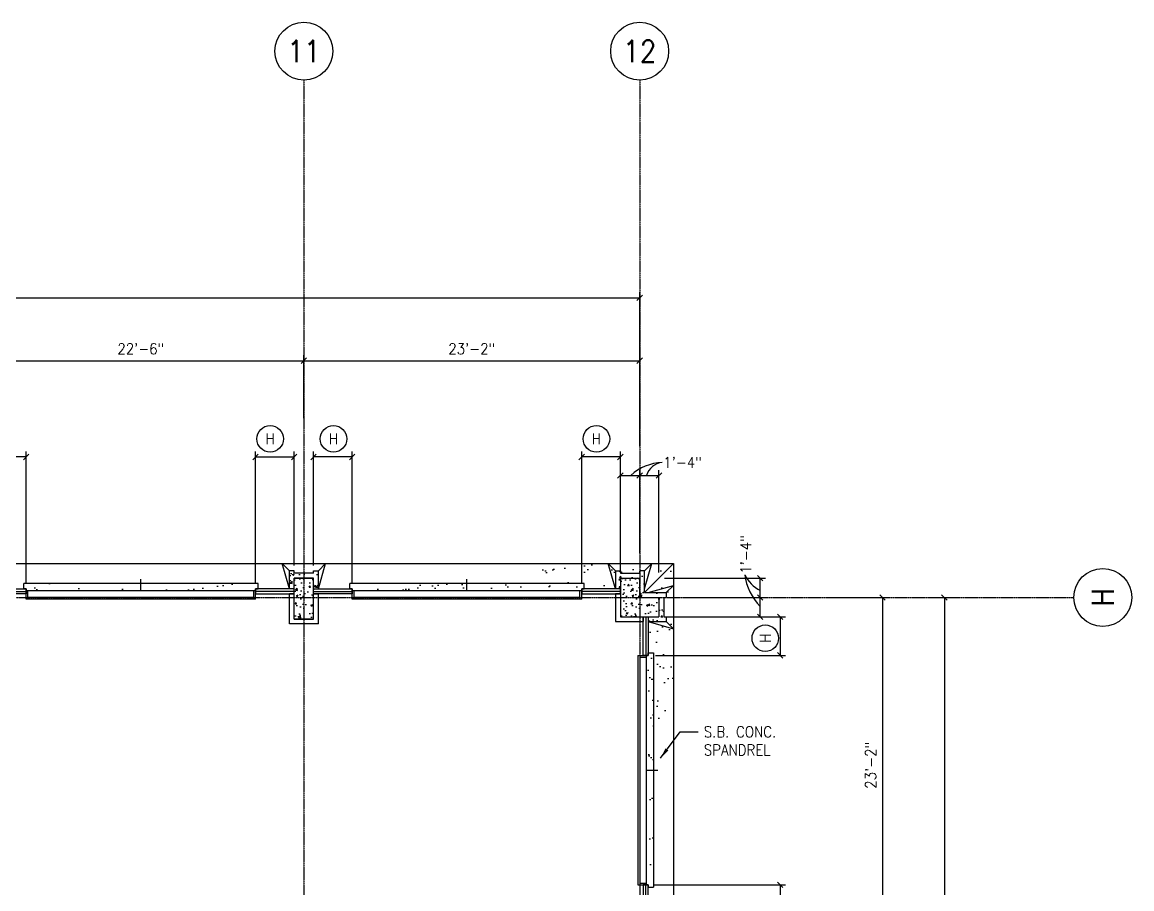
# Model space of a CAD drawing. Header units: inches. Extents: x 388 to 4053, y 352 to 2882.
# Drawn here: x 3134 to 4053, y 2164 to 2882 of the extents above; entities that cross this region are included whole.
import ezdxf
from ezdxf.enums import TextEntityAlignment as Align

# ---------------------------------------------------------------- set-up
doc = ezdxf.new("R2010")
doc.units = ezdxf.units.IN
doc.header["$LTSCALE"] = 0.5
doc.header["$MEASUREMENT"] = 0
doc.linetypes.add('CENTER', pattern=[3.25, 2.5, -0.25, 0.25, -0.25])
for name, color, linetype in [('A-ANNO-DIMS', 7, 'Continuous'), ('A-ANNO-NOTE', 7, 'Continuous'), ('A-ANNO-TEXT', 7, 'Continuous'), ('A-COLS', 2, 'Continuous'), ('A-COLS-PATT', 8, 'Continuous'), ('A-FLOR-LEVL', 2, 'Continuous'), ('A-FLOR-PATT', 8, 'Continuous'), ('A-GLAZ', 3, 'Continuous'), ('A-GLAZ-IDEN', 7, 'Continuous'), ('A-GRID', 8, 'CENTER'), ('A-GRID-IDEN', 7, 'Continuous'), ('A-WALL', 2, 'Continuous'), ('A-WALL-PATT', 8, 'Continuous')]:
    doc.layers.add(name, color=color, linetype=linetype)
doc.styles.add('ROMANS', font='romans.shx', dxfattribs={"width": 0.9})
doc.dimstyles.new('DIM96', dxfattribs={"dimscale": 96, "dimtxt": 0.09375, "dimasz": 0.046875, "dimexe": 0.046875, "dimexo": 0.046875, "dimgap": 0.046875, "dimtad": 1, "dimdec": 4, "dimzin": 3, "dimdsep": 46, "dimlunit": 4, "dimtxsty": 'ROMANS', "dimblk": 'OBLIQUE', "dimcen": 0.046875, "dimaunit": 1, "dimazin": 0, "dimtfac": 0.7, "dimtdec": 4, "dimtofl": 0, "dimtmove": 2, "dimatfit": 3, "dimldrblk": 'OBLIQUE', "dimfxl": 0, "dimfrac": 1, "dimtolj": 1, "dimtzin": 0, "dimarcsym": 0})
doc.dimstyles.new('LD96', dxfattribs={"dimscale": 96, "dimtxt": 0.09375, "dimasz": 0.09375, "dimexe": 0.046875, "dimexo": 0.046875, "dimgap": 0.046875, "dimtad": 0, "dimdec": 4, "dimzin": 3, "dimdsep": 46, "dimlunit": 4, "dimtxsty": 'ROMANS', "dimcen": 0.046875, "dimaunit": 1, "dimadec": 0, "dimazin": 0, "dimtfac": 0.7, "dimtdec": 4, "dimtofl": 0, "dimtmove": 2, "dimatfit": 3, "dimfxl": 0, "dimfrac": 1, "dimtolj": 1, "dimtzin": 0, "dimarcsym": 0})
pattern_1 = [(37.5, (8.345, 1.141), (-0.56694, 17.341414), [0, -13.68, 0, -15.3, 0, -14.625]), (7.5, (8.345, 1.141), (15.92799, 25.39931), [0, -7.38, 0, -12.33, 0, -4.725]), (327.5, (-2.725, 1.141), (28.027277, 0.05093), [0, -4.5, 0, -16.2, 0, -21.15]), (317.5, (-2.725, 1.141), (27.05514, 7.89908), [0, -2.25, 0, -10.62, 0, -12.15])]
pattern_2 = [(50, (10.395, 0), (14.345204, -1.255043), [1.5, -16.5]), (355, (10.395, 0), (-2.775027, 15.043843), [1.2, -13.2]), (100.4514, (11.59, -0.105), (11.570188, 13.78879), [1.274804, -14.02284]), (46.1842, (10.395, 4), (21.34482, -3.31038), [2.25, -24.75]), (96.6356, (12.173, 3.724), (18.69325, 19.48236), [1.91221, -21.03426]), (351.1842, (10.395, 4), (18.69324, 19.48237), [1.8, -19.8]), (21, (12.395, 3), (11.93814, -8.052378), [1.5, -16.5]), (326, (12.395, 3), (4.866307, 14.503), [1.2, -13.2]), (71.4514, (13.39, 2.329), (16.804453, 6.45061), [1.274804, -14.02284]), (37.5, (10.3947, 0), (0.243197, 6.657877), [0, -13.04, 0, -13.4, 0, -13.25]), (7.5, (10.395, 0), (5.261391, 7.888234), [0, -7.64, 0, -12.74, 0, -5.05]), (327.5, (5.9347, 0), (10.676449, -0.4510974), [0, -5, 0, -15.6, 0, -20.7]), (317.5, (3.935, 0), (11.663723, 2.0021), [0, -6.5, 0, -10.36, 0, -14.7])]

# ---------------------------------------------------------------- blocks, each defined once
blk = doc.blocks.new('_Oblique')
at = {"color": 0, "lineweight": -2}
blk.add_line((-0.5, -0.5), (0.5, 0.5), dxfattribs=at)
blk = doc.blocks.new('*D2')
at = {"layer": 'A-ANNO-DIMS', "color": 0, "lineweight": -2}
for p, q in [((659.08, 2615.5), (659.08, 2657.96)), ((3645.08, 2530.14), (3645.08, 2657.96)), ((659.08, 2653.46), (3645.08, 2653.46))]:
    blk.add_line(p, q, dxfattribs=at)
at = {"layer": 'Defpoints', "color": 0}
for p in [(3645.08, 2653.46), (659.08, 2611), (3645.08, 2525.64)]:
    blk.add_point(p, dxfattribs=at)
at = {"layer": 'A-ANNO-DIMS', "color": 0, "lineweight": -2, "xscale": 4.5, "yscale": 4.5, "zscale": 4.5, "rotation": 180}
blk.add_blockref('_Oblique', (659.08, 2653.46), dxfattribs=at)
at = {"layer": 'A-ANNO-DIMS', "color": 0, "lineweight": -2, "xscale": 4.5, "yscale": 4.5, "zscale": 4.5}
blk.add_blockref('_Oblique', (3645.08, 2653.46), dxfattribs=at)
at = {"layer": 'A-ANNO-DIMS', "color": 0, "insert": (2152.08, 2663.31), "char_height": 9, "attachment_point": 5, "style": 'ROMANS'}
blk.add_mtext('\\A1;248\'-10"', dxfattribs=at)
blk = doc.blocks.new('*D12')
at = {"layer": 'A-ANNO-DIMS', "color": 0, "lineweight": -2}
for p, q in [((3097.08, 2548.7), (3097.08, 2605.8)), ((3097.08, 2601.3), (3367.08, 2601.3)), ((3367.08, 2553.7), (3367.08, 2605.8))]:
    blk.add_line(p, q, dxfattribs=at)
at = {"layer": 'Defpoints', "color": 0}
for p in [(3367.08, 2601.3), (3367.08, 2549.2), (3097.08, 2544.2)]:
    blk.add_point(p, dxfattribs=at)
at = {"layer": 'A-ANNO-DIMS', "color": 0, "lineweight": -2, "xscale": 4.5, "yscale": 4.5, "zscale": 4.5, "rotation": 180}
blk.add_blockref('_Oblique', (3097.08, 2601.3), dxfattribs=at)
at = {"layer": 'A-ANNO-DIMS', "color": 0, "lineweight": -2, "xscale": 4.5, "yscale": 4.5, "zscale": 4.5}
blk.add_blockref('_Oblique', (3367.08, 2601.3), dxfattribs=at)
at = {"layer": 'A-ANNO-DIMS', "color": 0, "insert": (3232.08, 2611.16), "char_height": 9, "attachment_point": 5, "style": 'ROMANS'}
blk.add_mtext('\\A1;22\'-6"', dxfattribs=at)
blk = doc.blocks.new('*D13')
at = {"layer": 'A-ANNO-DIMS', "color": 0, "lineweight": -2}
for p, q in [((3367.08, 2553.7), (3367.08, 2605.8)), ((3367.08, 2601.3), (3645.08, 2601.3)), ((3645.08, 2534.64), (3645.08, 2605.8))]:
    blk.add_line(p, q, dxfattribs=at)
at = {"layer": 'Defpoints', "color": 0}
for p in [(3645.08, 2601.3), (3367.08, 2549.2), (3645.08, 2530.14)]:
    blk.add_point(p, dxfattribs=at)
at = {"layer": 'A-ANNO-DIMS', "color": 0, "lineweight": -2, "xscale": 4.5, "yscale": 4.5, "zscale": 4.5, "rotation": 180}
blk.add_blockref('_Oblique', (3367.08, 2601.3), dxfattribs=at)
at = {"layer": 'A-ANNO-DIMS', "color": 0, "lineweight": -2, "xscale": 4.5, "yscale": 4.5, "zscale": 4.5}
blk.add_blockref('_Oblique', (3645.08, 2601.3), dxfattribs=at)
at = {"layer": 'A-ANNO-DIMS', "color": 0, "insert": (3506.08, 2611.16), "char_height": 9, "attachment_point": 5, "style": 'ROMANS'}
blk.add_mtext('\\A1;23\'-2"', dxfattribs=at)
blk = doc.blocks.new('*D14')
at = {"layer": 'A-ANNO-DIMS', "color": 0, "lineweight": -2}
for p, q in [((3884.94, 2405.28), (3901.83, 2405.28)), ((3897.33, 2405.28), (3897.33, 499.28)), ((3799.01, 499.28), (3901.83, 499.28))]:
    blk.add_line(p, q, dxfattribs=at)
at = {"layer": 'Defpoints', "color": 0}
for p in [(3880.44, 2405.28), (3794.51, 499.28), (3897.33, 499.28)]:
    blk.add_point(p, dxfattribs=at)
at = {"layer": 'A-ANNO-DIMS', "color": 0, "lineweight": -2, "xscale": 4.5, "yscale": 4.5, "zscale": 4.5}
for p, rotation in [((3897.33, 2405.28), 90), ((3897.33, 499.28), 270)]:
    blk.add_blockref('_Oblique', p, dxfattribs=dict(at, rotation=rotation))
at = {"layer": 'A-ANNO-DIMS', "color": 0, "insert": (3887.47, 1452.28), "char_height": 9, "attachment_point": 5, "rotation": 90, "style": 'ROMANS'}
blk.add_mtext('\\A1;158\'-10"', dxfattribs=at)
blk = doc.blocks.new('*D15')
at = {"layer": 'A-ANNO-DIMS', "color": 0, "lineweight": -2}
for p, q in [((3805.66, 2405.28), (3850.67, 2405.28)), ((3846.17, 2405.28), (3846.17, 2127.28)), ((3801.9, 2127.28), (3850.67, 2127.28))]:
    blk.add_line(p, q, dxfattribs=at)
at = {"layer": 'Defpoints', "color": 0}
for p in [(3801.16, 2405.28), (3797.4, 2127.28), (3846.17, 2127.28)]:
    blk.add_point(p, dxfattribs=at)
at = {"layer": 'A-ANNO-DIMS', "color": 0, "lineweight": -2, "xscale": 4.5, "yscale": 4.5, "zscale": 4.5}
for p, rotation in [((3846.17, 2405.28), 90), ((3846.17, 2127.28), 270)]:
    blk.add_blockref('_Oblique', p, dxfattribs=dict(at, rotation=rotation))
at = {"layer": 'A-ANNO-DIMS', "color": 0, "insert": (3836.32, 2266.28), "char_height": 9, "attachment_point": 5, "rotation": 90, "style": 'ROMANS'}
blk.add_mtext('\\A1;23\'-2"', dxfattribs=at)
blk = doc.blocks.new('GLAZ1')
for p, q in [((0, 0), (-4, 0)), ((-4, 0), (-4, -32)), ((-2, -32), (-2, 0)), ((0, -32), (0, 0)), ((-4, -32), (0, -32))]:
    blk.add_line(p, q)
blk = doc.blocks.new('IDENM1')
blk.add_circle((0, 0), 0.1146)
at = {"style": 'ROMANS', "width": 0.9}
blk.add_attdef('#', text='', height=0.0938, dxfattribs=at).set_placement((0, 0), align=Align.MIDDLE)
blk = doc.blocks.new('*D90')
at = {"layer": 'A-GLAZ-IDEN', "color": 0, "lineweight": -2}
for p, q in [((3597.08, 2416.78), (3597.08, 2526.08)), ((3629.08, 2521.58), (3597.08, 2521.58)), ((3629.08, 2452.82), (3629.08, 2526.08))]:
    blk.add_line(p, q, dxfattribs=at)
at = {"layer": 'Defpoints', "color": 0}
for p in [(3597.08, 2521.58), (3629.08, 2448.32), (3597.08, 2412.28)]:
    blk.add_point(p, dxfattribs=at)
at = {"layer": 'A-GLAZ-IDEN', "color": 0, "lineweight": -2, "xscale": 4.5, "yscale": 4.5, "zscale": 4.5, "rotation": 180}
blk.add_blockref('_Oblique', (3597.08, 2521.58), dxfattribs=at)
at = {"layer": 'A-GLAZ-IDEN', "color": 0, "lineweight": -2, "xscale": 4.5, "yscale": 4.5, "zscale": 4.5}
blk.add_blockref('_Oblique', (3629.08, 2521.58), dxfattribs=at)
blk = doc.blocks.new('*D91')
at = {"layer": 'A-GLAZ-IDEN', "color": 0, "lineweight": -2}
for p, q in [((3375.08, 2431.78), (3375.08, 2526.08)), ((3407.08, 2521.58), (3375.08, 2521.58)), ((3407.08, 2416.78), (3407.08, 2526.08))]:
    blk.add_line(p, q, dxfattribs=at)
at = {"layer": 'Defpoints', "color": 0}
for p in [(3375.08, 2521.58), (3375.08, 2427.28), (3407.08, 2412.28)]:
    blk.add_point(p, dxfattribs=at)
at = {"layer": 'A-GLAZ-IDEN', "color": 0, "lineweight": -2, "xscale": 4.5, "yscale": 4.5, "zscale": 4.5, "rotation": 180}
blk.add_blockref('_Oblique', (3375.08, 2521.58), dxfattribs=at)
at = {"layer": 'A-GLAZ-IDEN', "color": 0, "lineweight": -2, "xscale": 4.5, "yscale": 4.5, "zscale": 4.5}
blk.add_blockref('_Oblique', (3407.08, 2521.58), dxfattribs=at)
blk = doc.blocks.new('*D92')
at = {"layer": 'A-GLAZ-IDEN', "color": 0, "lineweight": -2}
for p, q in [((3327.08, 2416.78), (3327.08, 2526.08)), ((3327.08, 2521.58), (3359.08, 2521.58)), ((3359.08, 2431.78), (3359.08, 2526.08))]:
    blk.add_line(p, q, dxfattribs=at)
at = {"layer": 'Defpoints', "color": 0}
for p in [(3359.08, 2521.58), (3359.08, 2427.28), (3327.08, 2412.28)]:
    blk.add_point(p, dxfattribs=at)
at = {"layer": 'A-GLAZ-IDEN', "color": 0, "lineweight": -2, "xscale": 4.5, "yscale": 4.5, "zscale": 4.5, "rotation": 180}
blk.add_blockref('_Oblique', (3327.08, 2521.58), dxfattribs=at)
at = {"layer": 'A-GLAZ-IDEN', "color": 0, "lineweight": -2, "xscale": 4.5, "yscale": 4.5, "zscale": 4.5}
blk.add_blockref('_Oblique', (3359.08, 2521.58), dxfattribs=at)
blk = doc.blocks.new('*D93')
at = {"layer": 'A-GLAZ-IDEN', "color": 0, "lineweight": -2}
for p, q in [((3105.08, 2431.78), (3105.08, 2526.08)), ((3137.08, 2521.58), (3105.08, 2521.58)), ((3137.08, 2416.78), (3137.08, 2526.08))]:
    blk.add_line(p, q, dxfattribs=at)
at = {"layer": 'Defpoints', "color": 0}
for p in [(3105.08, 2521.58), (3105.08, 2427.28), (3137.08, 2412.28)]:
    blk.add_point(p, dxfattribs=at)
at = {"layer": 'A-GLAZ-IDEN', "color": 0, "lineweight": -2, "xscale": 4.5, "yscale": 4.5, "zscale": 4.5, "rotation": 180}
blk.add_blockref('_Oblique', (3105.08, 2521.58), dxfattribs=at)
at = {"layer": 'A-GLAZ-IDEN', "color": 0, "lineweight": -2, "xscale": 4.5, "yscale": 4.5, "zscale": 4.5}
blk.add_blockref('_Oblique', (3137.08, 2521.58), dxfattribs=at)
blk = doc.blocks.new('*D98')
at = {"layer": 'A-GLAZ-IDEN', "color": 0, "lineweight": -2}
for p, q in [((3692.63, 2389.28), (3765.89, 2389.28)), ((3761.39, 2389.28), (3761.39, 2357.28)), ((3658.08, 2357.28), (3765.89, 2357.28))]:
    blk.add_line(p, q, dxfattribs=at)
at = {"layer": 'Defpoints', "color": 0}
for p in [(3688.13, 2389.28), (3653.58, 2357.28), (3761.39, 2357.28)]:
    blk.add_point(p, dxfattribs=at)
at = {"layer": 'A-GLAZ-IDEN', "color": 0, "lineweight": -2, "xscale": 4.5, "yscale": 4.5, "zscale": 4.5}
for p, rotation in [((3761.39, 2389.28), 90), ((3761.39, 2357.28), 270)]:
    blk.add_blockref('_Oblique', p, dxfattribs=dict(at, rotation=rotation))
blk = doc.blocks.new('*D99')
at = {"layer": 'A-GLAZ-IDEN', "color": 0, "lineweight": -2}
for p, q in [((3656.58, 2167.28), (3765.89, 2167.28)), ((3761.39, 2167.28), (3761.39, 2135.28)), ((3671.68, 2135.28), (3765.89, 2135.28))]:
    blk.add_line(p, q, dxfattribs=at)
at = {"layer": 'Defpoints', "color": 0}
for p in [(3652.08, 2167.28), (3667.18, 2135.28), (3761.39, 2135.28)]:
    blk.add_point(p, dxfattribs=at)
at = {"layer": 'A-GLAZ-IDEN', "color": 0, "lineweight": -2, "xscale": 4.5, "yscale": 4.5, "zscale": 4.5}
for p, rotation in [((3761.39, 2167.28), 90), ((3761.39, 2135.28), 270)]:
    blk.add_blockref('_Oblique', p, dxfattribs=dict(at, rotation=rotation))
blk = doc.blocks.new('*D108')
at = {"layer": 'A-ANNO-DIMS', "color": 0, "lineweight": -2}
for p, q in [((3629.08, 2425.78), (3629.08, 2510.75)), ((3645.08, 2441.82), (3645.08, 2510.75)), ((3629.08, 2506.25), (3645.08, 2506.25))]:
    blk.add_line(p, q, dxfattribs=at)
at = {"layer": 'Defpoints', "color": 0}
for p in [(3645.08, 2506.25), (3645.08, 2437.32), (3629.08, 2421.28)]:
    blk.add_point(p, dxfattribs=at)
at = {"layer": 'A-ANNO-DIMS', "color": 0, "lineweight": -2, "xscale": 4.5, "yscale": 4.5, "zscale": 4.5, "rotation": 180}
blk.add_blockref('_Oblique', (3629.08, 2506.25), dxfattribs=at)
at = {"layer": 'A-ANNO-DIMS', "color": 0, "lineweight": -2, "xscale": 4.5, "yscale": 4.5, "zscale": 4.5}
blk.add_blockref('_Oblique', (3645.08, 2506.25), dxfattribs=at)
blk = doc.blocks.new('*D109')
at = {"layer": 'A-ANNO-DIMS', "color": 0, "lineweight": -2}
for p, q in [((3645.08, 2441.82), (3645.08, 2510.75)), ((3661.08, 2425.78), (3661.08, 2510.75)), ((3645.08, 2506.25), (3661.08, 2506.25))]:
    blk.add_line(p, q, dxfattribs=at)
at = {"layer": 'Defpoints', "color": 0}
for p in [(3661.08, 2506.25), (3645.08, 2437.32), (3661.08, 2421.28)]:
    blk.add_point(p, dxfattribs=at)
at = {"layer": 'A-ANNO-DIMS', "color": 0, "lineweight": -2, "xscale": 4.5, "yscale": 4.5, "zscale": 4.5, "rotation": 180}
blk.add_blockref('_Oblique', (3645.08, 2506.25), dxfattribs=at)
at = {"layer": 'A-ANNO-DIMS', "color": 0, "lineweight": -2, "xscale": 4.5, "yscale": 4.5, "zscale": 4.5}
blk.add_blockref('_Oblique', (3661.08, 2506.25), dxfattribs=at)
at = {"layer": 'A-ANNO-DIMS', "color": 0, "insert": (3680.62, 2517.05), "char_height": 9, "attachment_point": 5, "style": 'ROMANS'}
blk.add_mtext('\\A1;1\'-4"', dxfattribs=at)
blk = doc.blocks.new('*D110')
at = {"layer": 'A-ANNO-DIMS', "color": 0, "lineweight": -2}
for p, q in [((3681.63, 2405.28), (3749.4, 2405.28)), ((3744.9, 2389.28), (3744.9, 2405.28)), ((3665.58, 2389.28), (3749.4, 2389.28))]:
    blk.add_line(p, q, dxfattribs=at)
at = {"layer": 'Defpoints', "color": 0}
for p in [(3677.13, 2405.28), (3744.9, 2405.28), (3661.08, 2389.28)]:
    blk.add_point(p, dxfattribs=at)
at = {"layer": 'A-ANNO-DIMS', "color": 0, "lineweight": -2, "xscale": 4.5, "yscale": 4.5, "zscale": 4.5}
for p, rotation in [((3744.9, 2405.28), 90), ((3744.9, 2389.28), 270)]:
    blk.add_blockref('_Oblique', p, dxfattribs=dict(at, rotation=rotation))
blk = doc.blocks.new('*D111')
at = {"layer": 'A-ANNO-DIMS', "color": 0, "lineweight": -2}
for p, q in [((3665.58, 2421.28), (3749.4, 2421.28)), ((3744.9, 2405.28), (3744.9, 2421.28)), ((3681.63, 2405.28), (3749.4, 2405.28))]:
    blk.add_line(p, q, dxfattribs=at)
at = {"layer": 'Defpoints', "color": 0}
for p in [(3661.08, 2421.28), (3744.9, 2421.28), (3677.13, 2405.28)]:
    blk.add_point(p, dxfattribs=at)
at = {"layer": 'A-ANNO-DIMS', "color": 0, "lineweight": -2, "xscale": 4.5, "yscale": 4.5, "zscale": 4.5}
for p, rotation in [((3744.9, 2421.28), 90), ((3744.9, 2405.28), 270)]:
    blk.add_blockref('_Oblique', p, dxfattribs=dict(at, rotation=rotation))
at = {"layer": 'A-ANNO-DIMS', "color": 0, "insert": (3732.94, 2440.81), "char_height": 9, "attachment_point": 5, "rotation": 90, "style": 'ROMANS'}
blk.add_mtext('\\A1;1\'-4"', dxfattribs=at)
blk = doc.blocks.new('LEVEL')
for p, q in [((-12, 0), (-18, 6)), ((-12, -15), (-18, 6)), ((12, 0), (18, 6)), ((12, -15), (18, 6))]:
    blk.add_line(p, q)
blk = doc.blocks.new('TEXT')
blk.add_line((0, 0), (0, 9.5))
blk = doc.blocks.new('IDEN1')
blk.add_circle((0, 0), 0.25)
at = {"style": 'ROMANS', "width": 0.9}
blk.add_attdef('#', text='', height=0.1875, dxfattribs=at).set_placement((0, 0), align=Align.MIDDLE_CENTER)
blk = doc.blocks.new('4')
for p, q in [((-8, -18), (-8, 16)), ((8, 16), (-8, 16)), ((8, -18), (8, 16)), ((8, -18), (-8, -18))]:
    blk.add_line(p, q)
blk = doc.blocks.new('3')
for p, q in [((-16, 16), (0, 16)), ((-16, 16), (-16, -16)), ((0, 0), (0, 16)), ((0, 0), (16, 0)), ((16, 0), (16, -16)), ((-16, -16), (16, -16))]:
    blk.add_line(p, q)

msp = doc.modelspace()

# ---------------------------------------------------------------- hatches: boundary and pattern name
at = {"layer": 'A-COLS-PATT'}
h = msp.add_hatch(dxfattribs=at)
h.set_pattern_fill('AR-CONC', color=256, scale=2, style=0)
h.set_pattern_definition([(50, (2400.299, 26.945), (14.345204, -1.255043), [1.5, -16.5]), (355, (2400.299, 26.945), (-2.77503, 15.04384), [1.2, -13.2]), (100.4514, (2401.495, 26.841), (11.57019, 13.78879), [1.2748, -14.02284]), (46.1842, (2400.3, 30.945), (21.34482, -3.31038), [2.25, -24.75]), (96.6356, (2402.078, 30.67), (18.69325, 19.48236), [1.9122, -21.03426]), (351.1842, (2400.3, 30.945), (18.69324, 19.48237), [1.8, -19.8]), (21, (2402.299, 29.945), (11.93814, -8.05238), [1.5, -16.5]), (326, (2402.299, 29.945), (4.86631, 14.503), [1.2, -13.2]), (71.4514, (2403.294, 29.274), (16.80445, 6.45061), [1.2748, -14.02284]), (37.5, (2400.299, 26.9454), (0.243197, 6.657877), [0, -13.04, 0, -13.4, 0, -13.25]), (7.5, (2400.299, 26.9454), (5.26139, 7.888234), [0, -7.64, 0, -12.74, 0, -5.05]), (327.5, (2395.839, 26.9454), (10.676449, -0.451097), [0, -5, 0, -15.6, 0, -20.7]), (317.5, (2393.839, 26.945), (11.663723, 2.0021), [0, -6.5, 0, -10.36, 0, -14.7])])
h.paths.add_polyline_path([(3375.08318, 2421.27553), (3359.08318, 2421.27553), (3359.08318, 2387.27553), (3375.08318, 2387.27553)])
h = msp.add_hatch(dxfattribs=at)
h.set_pattern_fill('AR-CONC', color=256, scale=2, style=0)
h.set_pattern_definition([(50, (2678.299, 26.945), (14.345204, -1.255043), [1.5, -16.5]), (355, (2678.299, 26.945), (-2.77503, 15.04384), [1.2, -13.2]), (100.4514, (2679.495, 26.841), (11.57019, 13.78879), [1.2748, -14.02284]), (46.1842, (2678.3, 30.945), (21.34482, -3.31038), [2.25, -24.75]), (96.6356, (2680.078, 30.67), (18.69325, 19.48236), [1.9122, -21.03426]), (351.1842, (2678.3, 30.945), (18.69324, 19.48237), [1.8, -19.8]), (21, (2680.299, 29.945), (11.93814, -8.05238), [1.5, -16.5]), (326, (2680.299, 29.945), (4.86631, 14.503), [1.2, -13.2]), (71.4514, (2681.294, 29.274), (16.80445, 6.45061), [1.2748, -14.02284]), (37.5, (2678.299, 26.9454), (0.243197, 6.657877), [0, -13.04, 0, -13.4, 0, -13.25]), (7.5, (2678.299, 26.9454), (5.26139, 7.888234), [0, -7.64, 0, -12.74, 0, -5.05]), (327.5, (2673.839, 26.9454), (10.676449, -0.451097), [0, -5, 0, -15.6, 0, -20.7]), (317.5, (2671.839, 26.945), (11.663723, 2.0021), [0, -6.5, 0, -10.36, 0, -14.7])])
h.paths.add_polyline_path([(3645.08318, 2421.27553), (3629.08318, 2421.27553), (3629.08318, 2389.27553), (3661.08318, 2389.27553), (3661.08318, 2405.27553), (3645.08318, 2405.27553)])
at = {"layer": 'A-FLOR-PATT'}
h = msp.add_hatch(dxfattribs=at)
h.set_pattern_fill('AR-SAND', color=256, scale=12, style=0)
h.set_pattern_definition([(37.5, (6.485, 1.141), (-0.75592, 23.121885), [0, -18.24, 0, -20.4, 0, -19.5]), (7.5, (6.485, 1.14), (21.23732, 33.86575), [0, -9.84, 0, -16.44, 0, -6.3]), (327.5, (-8.275, 1.141), (37.3697, 0.06791), [0, -6, 0, -21.6, 0, -28.2]), (317.5, (-8.275, 1.14), (36.07352, 10.5321), [0, -3, 0, -14.16, 0, -16.2])])
h.paths.add_polyline_path([(3619.08318, 2433.27553), (3556.26766, 2433.27553), (3556.26766, 2416.77553), (3599.08318, 2416.77553), (3599.08318, 2412.27553), (3625.08318, 2412.27553)])
h.paths.add_polyline_path([(3619.08318, 2433.27553), (3625.08318, 2412.27553), (3625.08318, 2427.27553)])
h.paths.add_polyline_path([(3655.08318, 2433.27553), (3619.08318, 2433.27553), (3625.08318, 2427.27553), (3629.08318, 2427.27553), (3629.08318, 2425.27553), (3645.08318, 2425.27553), (3645.08318, 2427.27553), (3649.08318, 2427.27553)])
h.paths.add_polyline_path([(3655.08318, 2433.27553), (3649.08318, 2427.27553), (3649.08318, 2412.27553)])
h.paths.add_polyline_path([(3673.08318, 2433.27553), (3655.08318, 2433.27553), (3649.08318, 2412.27553), (3649.08318, 2409.27553)])
h.paths.add_polyline_path([(3673.08318, 2433.27553), (3649.08318, 2409.27553), (3652.08318, 2409.27553), (3673.08318, 2415.27553)], flags=16)
h.paths.add_polyline_path([(3673.08318, 2415.27553), (3652.08318, 2409.27553), (3667.08318, 2409.27553)])
h.paths.add_polyline_path([(3673.08318, 2415.27553), (3667.08318, 2409.27553), (3667.08318, 2405.27553), (3665.08318, 2405.27553), (3665.08318, 2389.27553), (3667.08318, 2389.27553), (3667.08318, 2385.27553), (3673.08318, 2379.27553)])
h.paths.add_polyline_path([(3673.08318, 2379.27553), (3652.08318, 2385.27553), (3652.08318, 2359.27553), (3656.58318, 2359.27553), (3656.58318, 2302.41937), (3673.08318, 2302.41937)])
h.paths.add_polyline_path([(3667.08318, 2385.27553), (3652.08318, 2385.27553), (3673.08318, 2379.27553)])
at = {"layer": 'A-WALL-PATT'}
h = msp.add_hatch(dxfattribs=at)
h.set_pattern_fill('AR-CONC', color=256, scale=2, style=0)
h.set_pattern_definition(pattern_2)
h.paths.add_polyline_path([(3379.08318, 2427.27553), (3375.08318, 2427.27553), (3375.08318, 2425.27553), (3359.08318, 2425.27553), (3359.08318, 2427.27553), (3355.08318, 2427.27553), (3355.08318, 2412.27553), (3359.08318, 2412.27553), (3359.08318, 2421.27553), (3375.08318, 2421.27553), (3375.08318, 2412.27553), (3379.08318, 2412.27553)])
h = msp.add_hatch(dxfattribs=at)
h.set_pattern_fill('AR-CONC', color=256, scale=2, style=0)
h.set_pattern_definition(pattern_2)
h.paths.add_polyline_path([(3649.08318, 2427.27553), (3645.08318, 2427.27553), (3645.08318, 2425.27553), (3629.08318, 2425.27553), (3629.08318, 2427.27553), (3625.08318, 2427.27553), (3625.08318, 2412.27553), (3629.08318, 2412.27553), (3629.08318, 2421.27553), (3645.08318, 2421.27553), (3645.08318, 2405.27553), (3661.08318, 2405.27553), (3661.08318, 2389.27553), (3652.08318, 2389.27553), (3652.08318, 2385.27553), (3667.08318, 2385.27553), (3667.08318, 2389.27553), (3665.08318, 2389.27553), (3665.08318, 2405.27553), (3667.08318, 2405.27553), (3667.08318, 2409.27553), (3649.08318, 2409.27553)])
h = msp.add_hatch(dxfattribs=at)
h.set_pattern_fill('AR-SAND', color=256, scale=9, style=0)
h.set_pattern_definition(pattern_1)
h.paths.add_polyline_path([(3135.08318, 2416.77553), (3135.08318, 2412.27553), (3137.08318, 2412.27553), (3137.08318, 2410.77553), (3232.08318, 2410.77553), (3232.08318, 2416.77553)])
h.paths.add_polyline_path([(3327.08318, 2410.77553), (3327.08318, 2412.27553), (3329.08318, 2412.27553), (3329.08318, 2416.77553), (3232.08318, 2416.77553), (3232.08318, 2410.77553)])
h = msp.add_hatch(dxfattribs=at)
h.set_pattern_fill('AR-SAND', color=256, scale=9, style=0)
h.set_pattern_definition(pattern_1)
h.paths.add_polyline_path([(3405.08318, 2416.77553), (3405.08318, 2412.27553), (3407.08318, 2412.27553), (3407.08318, 2410.77553), (3502.08318, 2410.77553), (3502.08318, 2416.77553)])
h.paths.add_polyline_path([(3502.08318, 2416.77553), (3502.08318, 2410.77553), (3597.08318, 2410.77553), (3597.08318, 2412.27553), (3599.08318, 2412.27553), (3599.08318, 2416.77553)])
h = msp.add_hatch(dxfattribs=at)
h.set_pattern_fill('AR-SAND', color=256, scale=9, style=0)
h.set_pattern_definition(pattern_1)
h.paths.add_polyline_path([(3656.58318, 2359.27553), (3652.08318, 2359.27553), (3652.08318, 2357.27553), (3650.58318, 2357.27553), (3650.58318, 2262.27553), (3656.58318, 2262.27553)])
h.paths.add_polyline_path([(3656.58318, 2262.27553), (3650.58318, 2262.27553), (3650.58318, 2167.27553), (3652.08318, 2167.27553), (3652.08318, 2165.27553), (3656.58318, 2165.27553)])

# ---------------------------------------------------------------- linework, layer by layer
at = {"layer": 'A-ANNO-DIMS'}
for centre, radius, start, end in [((3665.36506, 2476.31851), 40.76546, 92.24832607, 132.75867716), ((3665.39022, 2501.93551), 15.2041, 96.1332097, 163.51728477), ((3758.18939, 2436.96685), 29.16588, 206.48891625, 242.89890089), ((3777.48279, 2430.08332), 45.80882, 187.68412593, 224.66551915)]:
    msp.add_arc(centre, radius, start, end, dxfattribs=at)
at = {"layer": 'A-FLOR-LEVL'}
for p, q in [((2569.08318, 2433.27553), (3673.08318, 2433.27553)), ((3649.08318, 2409.27553), (3673.08318, 2433.27553)), ((3673.08318, 2433.27553), (3673.08318, 1839.27553))]:
    msp.add_line(p, q, dxfattribs=at)
at = {"layer": 'A-GRID'}
for p, q in [((3367.08318, 2833.64311), (3367.08318, 435.27553)), ((3645.08318, 2833.64311), (3645.08318, 1471.71866)), ((510.08318, 2405.27553), (4004.54291, 2405.27553))]:
    msp.add_line(p, q, dxfattribs=at)
at = {"layer": 'A-WALL'}
for p, q in [((3359.08318, 2427.27553), (3355.08318, 2427.27553)), ((3355.08318, 2412.27553), (3355.08318, 2427.27553)), ((3359.08318, 2425.27553), (3359.08318, 2427.27553)), ((3375.08318, 2427.27553), (3379.08318, 2427.27553)), ((3375.08318, 2425.27553), (3375.08318, 2427.27553)), ((3379.08318, 2412.27553), (3379.08318, 2427.27553)), ((3625.08318, 2427.27553), (3629.08318, 2427.27553)), ((3625.08318, 2427.27553), (3625.08318, 2412.27553)), ((3629.08318, 2427.27553), (3629.08318, 2425.27553)), ((3649.08318, 2427.27553), (3645.08318, 2427.27553)), ((3645.08318, 2425.27553), (3645.08318, 2427.27553)), ((3649.08318, 2409.27553), (3649.08318, 2427.27553)), ((3329.08318, 2416.77553), (3135.08318, 2416.77553)), ((3135.08318, 2412.27553), (3135.08318, 2416.77553)), ((3329.08318, 2412.27553), (3329.08318, 2416.77553)), ((3375.08318, 2425.27553), (3359.08318, 2425.27553)), ((3359.08318, 2421.27553), (3375.08318, 2421.27553)), ((3359.08318, 2412.27553), (3359.08318, 2421.27553)), ((3375.08318, 2412.27553), (3375.08318, 2421.27553)), ((3599.08318, 2416.77553), (3405.08318, 2416.77553)), ((3405.08318, 2412.27553), (3405.08318, 2416.77553)), ((3599.08318, 2412.27553), (3599.08318, 2416.77553)), ((3629.08318, 2425.27553), (3645.08318, 2425.27553)), ((3629.08318, 2421.27553), (3645.08318, 2421.27553)), ((3629.08318, 2421.27553), (3629.08318, 2412.27553)), ((3645.08318, 2405.27553), (3645.08318, 2421.27553)), ((3137.08318, 2412.27553), (3135.08318, 2412.27553)), ((3137.08318, 2403.77553), (3137.08318, 2412.27553)), ((3327.08318, 2410.77553), (3137.08318, 2410.77553)), ((3138.58318, 2405.27553), (3138.58318, 2410.77553)), ((3325.58318, 2405.27553), (3325.58318, 2410.77553)), ((3327.08318, 2403.77553), (3327.08318, 2412.27553)), ((3327.08318, 2412.27553), (3329.08318, 2412.27553)), ((3359.08318, 2412.27553), (3355.08318, 2412.27553)), ((3355.08318, 2383.27553), (3355.08318, 2408.27553)), ((3359.08318, 2408.27553), (3355.08318, 2408.27553)), ((3359.08318, 2387.27553), (3359.08318, 2408.27553)), ((3375.08318, 2412.27553), (3379.08318, 2412.27553)), ((3375.08318, 2387.27553), (3375.08318, 2408.27553)), ((3375.08318, 2408.27553), (3379.08318, 2408.27553)), ((3379.08318, 2383.27553), (3379.08318, 2408.27553)), ((3407.08318, 2412.27553), (3405.08318, 2412.27553)), ((3407.08318, 2403.77553), (3407.08318, 2412.27553)), ((3597.08318, 2410.77553), (3407.08318, 2410.77553)), ((3408.58318, 2405.27553), (3408.58318, 2410.77553)), ((3595.58318, 2405.27553), (3595.58318, 2410.77553)), ((3597.08318, 2403.77553), (3597.08318, 2412.27553)), ((3597.08318, 2412.27553), (3599.08318, 2412.27553)), ((3629.08318, 2412.27553), (3625.08318, 2412.27553)), ((3629.08318, 2408.27553), (3625.08318, 2408.27553)), ((3625.08318, 2408.27553), (3625.08318, 2385.27553)), ((3629.08318, 2408.27553), (3629.08318, 2389.27553)), ((3649.08318, 2409.27553), (3667.08318, 2409.27553)), ((3667.08318, 2409.27553), (3667.08318, 2405.27553)), ((3327.08318, 2403.77553), (3137.08318, 2403.77553)), ((3325.58318, 2405.27553), (3138.58318, 2405.27553)), ((3597.08318, 2403.77553), (3407.08318, 2403.77553)), ((3595.58318, 2405.27553), (3408.58318, 2405.27553)), ((3645.08318, 2405.27553), (3661.08318, 2405.27553)), ((3661.08318, 2405.27553), (3661.08318, 2389.27553)), ((3665.08318, 2405.27553), (3665.08318, 2389.27553)), ((3665.08318, 2405.27553), (3667.08318, 2405.27553)), ((3629.08318, 2389.27553), (3648.08318, 2389.27553)), ((3648.08318, 2389.27553), (3648.08318, 2385.27553)), ((3652.08318, 2389.27553), (3652.08318, 2385.27553)), ((3652.08318, 2389.27553), (3661.08318, 2389.27553)), ((3665.08318, 2389.27553), (3667.08318, 2389.27553)), ((3667.08318, 2389.27553), (3667.08318, 2385.27553)), ((3379.08318, 2383.27553), (3355.08318, 2383.27553)), ((3359.08318, 2387.27553), (3375.08318, 2387.27553)), ((3625.08318, 2385.27553), (3648.08318, 2385.27553)), ((3652.08318, 2385.27553), (3667.08318, 2385.27553)), ((3643.58318, 2357.27553), (3643.58318, 2167.27553)), ((3643.58318, 2357.27553), (3652.08318, 2357.27553)), ((3645.08318, 2355.77553), (3645.08318, 2168.77553)), ((3645.08318, 2355.77553), (3650.58318, 2355.77553)), ((3650.58318, 2357.27553), (3650.58318, 2167.27553)), ((3652.08318, 2359.27553), (3656.58318, 2359.27553)), ((3652.08318, 2357.27553), (3652.08318, 2359.27553)), ((3656.58318, 2359.27553), (3656.58318, 2165.27553)), ((3645.08318, 2168.77553), (3650.58318, 2168.77553)), ((3643.58318, 2167.27553), (3652.08318, 2167.27553)), ((3652.08318, 2167.27553), (3652.08318, 2165.27553)), ((3652.08318, 2165.27553), (3656.58318, 2165.27553))]:
    msp.add_line(p, q, dxfattribs=at)

# ---------------------------------------------------------------- block references
at = {"layer": 'A-ANNO-NOTE', "xscale": -1}
for p in [(3232.08318, 2410.77553), (3502.08318, 2410.77553)]:
    msp.add_blockref('TEXT', p, dxfattribs=at)
at = {"layer": 'A-ANNO-NOTE', "rotation": 270}
msp.add_blockref('TEXT', (3650.58318, 2262.27553), dxfattribs=at)
at = {"layer": 'A-COLS'}
for name, p in [('4', (3367.08318, 2405.27553)), ('3', (3645.08318, 2405.27553))]:
    msp.add_blockref(name, p, dxfattribs=at)
at = {"layer": 'A-FLOR-LEVL'}
for p in [(3367.08318, 2427.27553), (3637.08318, 2427.27553)]:
    msp.add_blockref('LEVEL', p, dxfattribs=at)
at = {"layer": 'A-FLOR-LEVL', "xscale": -1, "rotation": 270}
msp.add_blockref('LEVEL', (3667.08318, 2397.27553), dxfattribs=at)
at = {"layer": 'A-GLAZ', "xscale": -1}
for p, rotation in [((3137.08318, 2412.27553), 270), ((3407.08318, 2412.27553), 270), ((3652.08318, 2357.27553), 180)]:
    msp.add_blockref('GLAZ1', p, dxfattribs=dict(at, rotation=rotation))
at = {"layer": 'A-GLAZ', "rotation": 90}
for p in [(3327.08318, 2412.27553), (3597.08318, 2412.27553)]:
    msp.add_blockref('GLAZ1', p, dxfattribs=at)
at = {"layer": 'A-GLAZ'}
msp.add_blockref('GLAZ1', (3652.08318, 2167.27553), dxfattribs=at)
at = {"layer": 'A-GLAZ-IDEN', "xscale": 96, "yscale": 96, "zscale": 96}
for p in [(3339.12035, 2536.57722), (3391.61234, 2536.57722), (3609.24586, 2536.57722)]:
    msp.add_blockref('IDENM1', p, dxfattribs=at).add_auto_attribs({'#': 'H'})
at = {"layer": 'A-GLAZ-IDEN', "xscale": 96, "yscale": 96, "zscale": 96, "rotation": 90}
msp.add_blockref('IDENM1', (3749.10319, 2371.45121), dxfattribs=at).add_auto_attribs({'#': 'H'})
at = {"layer": 'A-GRID-IDEN', "xscale": 96, "yscale": 96, "zscale": 96}
for p, values in [((3367.08318, 2857.64311), {'#': '11'}), ((3645.08318, 2857.64311), {'#': '12'})]:
    msp.add_blockref('IDEN1', p, dxfattribs=at).add_auto_attribs(values)
at = {"layer": 'A-GRID-IDEN', "xscale": 96, "yscale": 96, "zscale": 96, "rotation": 90}
msp.add_blockref('IDEN1', (4028.54291, 2405.27553), dxfattribs=at).add_auto_attribs({'#': 'H'})

# ---------------------------------------------------------------- texts
at = {"layer": 'A-ANNO-TEXT', "insert": (3698.14719, 2298.46743), "char_height": 9, "attachment_point": 1, "style": 'ROMANS'}
msp.add_mtext('\\A1;S.B. CONC.\\PSPANDREL', dxfattribs=at)

# ---------------------------------------------------------------- dimensions: what is measured, and where the dimension line sits
at = {"layer": 'A-ANNO-DIMS'}
for base, p1, p2, picture, middle in [((3645.08318, 2653.45608), (659.08318, 2611.00291), (3645.08318, 2525.64462), '*D2', (2152.08318, 2663.31323)), ((3367.08318, 2601.30165), (3097.08318, 2544.19503), (3367.08318, 2549.20114), '*D12', (3232.08318, 2611.15879)), ((3645.08318, 2601.30165), (3367.08318, 2549.20114), (3645.08318, 2530.14462), '*D13', (3506.08318, 2611.15879))]:
    dim = msp.add_linear_dim(base=base, p1=p1, p2=p2, dimstyle='DIM96', dxfattribs=at)
    dim.commit()
    dim.dimension.update_dxf_attribs({"geometry": picture, "text_midpoint": middle})
dim = msp.add_linear_dim(base=(3661.08318, 2506.24931), p1=(3645.08318, 2437.3192), p2=(3661.08318, 2421.27553), dimstyle='DIM96', dxfattribs=at)
dim.commit()
dim.dimension.update_dxf_attribs({"geometry": '*D109', "text_midpoint": (3680.62012, 2517.04865), "dimtype": 160})
dim = msp.add_linear_dim(base=(3645.08318, 2506.24931), p1=(3629.08318, 2421.27553), p2=(3645.08318, 2437.3192), text=' ', dimstyle='DIM96', dxfattribs=at)
dim.commit()
dim.dimension.update_dxf_attribs({"geometry": '*D108', "text_midpoint": (3618.09909, 2498.47514), "dimtype": 160})
dim = msp.add_linear_dim(base=(3744.90252, 2421.27553), p1=(3677.12685, 2405.27553), p2=(3661.08318, 2421.27553), angle=90, dimstyle='DIM96', dxfattribs=at)
dim.commit()
dim.dimension.update_dxf_attribs({"geometry": '*D111', "text_midpoint": (3732.94186, 2440.81247), "dimtype": 160})
dim = msp.add_linear_dim(base=(3744.90252, 2405.27553), p1=(3661.08318, 2389.27553), p2=(3677.12685, 2405.27553), angle=90, text=' ', dimstyle='DIM96', dxfattribs=at)
dim.commit()
dim.dimension.update_dxf_attribs({"geometry": '*D110', "text_midpoint": (3738.28279, 2378.29144), "dimtype": 160})
for base, p1, p2, picture, middle in [((3897.3264, 499.27553), (3880.44135, 2405.27553), (3794.50728, 499.27553), '*D14', (3887.46925, 1452.27553)), ((3846.17264, 2127.27553), (3801.15604, 2405.27553), (3797.40466, 2127.27553), '*D15', (3836.3155, 2266.27553))]:
    dim = msp.add_linear_dim(base=base, p1=p1, p2=p2, angle=90, dimstyle='DIM96', dxfattribs=at)
    dim.commit()
    dim.dimension.update_dxf_attribs({"geometry": picture, "text_midpoint": middle})
at = {"layer": 'A-GLAZ-IDEN'}
for base, p1, p2, angle, picture, middle in [((3105.08318, 2521.58164), (3137.08318, 2412.27553), (3105.08318, 2427.27553), 180, '*D93', (3121.08318, 2521.58164)), ((3375.08318, 2521.58164), (3407.08318, 2412.27553), (3375.08318, 2427.27553), 180, '*D91', (3391.08318, 2521.58164)), ((3597.08318, 2521.58164), (3629.08318, 2448.32349), (3597.08318, 2412.27553), 180, '*D90', (3613.08318, 2521.58164)), ((3761.3893, 2357.27553), (3688.13114, 2389.27553), (3653.58318, 2357.27553), 270, '*D98', (3761.3893, 2373.27553)), ((3761.3893, 2135.27553), (3652.08318, 2167.27553), (3667.1787, 2135.27553), 270, '*D99', (3761.3893, 2151.27553))]:
    dim = msp.add_linear_dim(base=base, p1=p1, p2=p2, angle=angle, text=' ', dimstyle='DIM96', dxfattribs=at)
    dim.commit()
    dim.dimension.update_dxf_attribs({"geometry": picture, "text_midpoint": middle})
dim = msp.add_linear_dim(base=(3359.08318, 2521.58164), p1=(3327.08318, 2412.27553), p2=(3359.08318, 2427.27553), text=' ', dimstyle='DIM96', dxfattribs=at)
dim.commit()
dim.dimension.update_dxf_attribs({"geometry": '*D92', "text_midpoint": (3343.08318, 2521.58164)})

# ---------------------------------------------------------------- leaders
at = {"layer": 'A-ANNO-TEXT', "annotation_type": 0, "has_hookline": 1, "hookline_direction": 0, "text_width": 65.95714}
msp.add_leader([(3662.27773, 2272.15344), (3678.59861, 2293.96743), (3693.64719, 2293.96743)], dimstyle='LD96', override={"dimgap": 0.046875, "dimtad": 0}, dxfattribs=at)

doc.saveas('drawing.dxf')
